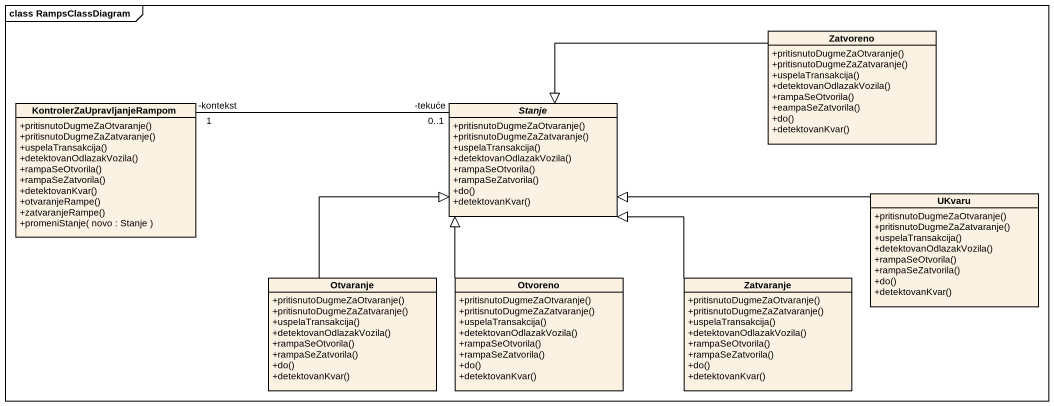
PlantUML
@startuml
mainframe class RampsClassDiagram
hide circle
hide empty members
skinparam classAttributeIconSize 0
class Zatvoreno {
  +pritisnutoDugmeZaOtvaranje()
  +pritisnutoDugmeZaZatvaranje()
  +uspelaTransakcija()
  +detektovanOdlazakVozila()
  +rampaSeOtvorila()
  +eampaSeZatvorila()
  +do()
  +detektovanKvar()
}
class KontrolerZaUpravljanjeRampom {
  +pritisnutoDugmeZaOtvaranje()
  +pritisnutoDugmeZaZatvaranje()
  +uspelaTransakcija()
  +detektovanOdlazakVozila()
  +rampaSeOtvorila()
  +rampaSeZatvorila()
  +detektovanKvar()
  +otvaranjeRampe()
  +zatvaranjeRampe()
  +promeniStanje( novo : Stanje )
}
abstract class Stanje {
  +pritisnutoDugmeZaOtvaranje()
  +pritisnutoDugmeZaZatvaranje()
  +uspelaTransakcija()
  +detektovanOdlazakVozila()
  +rampaSeOtvorila()
  +rampaSeZatvorila()
  +do()
  +detektovanKvar()
}
class UKvaru {
  +pritisnutoDugmeZaOtvaranje()
  +pritisnutoDugmeZaZatvaranje()
  +uspelaTransakcija()
  +detektovanOdlazakVozila()
  +rampaSeOtvorila()
  +rampaSeZatvorila()
  +do()
  +detektovanKvar()
}
class Otvaranje {
  +pritisnutoDugmeZaOtvaranje()
  +pritisnutoDugmeZaZatvaranje()
  +uspelaTransakcija()
  +detektovanOdlazakVozila()
  +rampaSeOtvorila()
  +rampaSeZatvorila()
  +do()
  +detektovanKvar()
}
class Otvoreno {
  +pritisnutoDugmeZaOtvaranje()
  +pritisnutoDugmeZaZatvaranje()
  +uspelaTransakcija()
  +detektovanOdlazakVozila()
  +rampaSeOtvorila()
  +rampaSeZatvorila()
  +do()
  +detektovanKvar()
}
class Zatvaranje {
  +pritisnutoDugmeZaOtvaranje()
  +pritisnutoDugmeZaZatvaranje()
  +uspelaTransakcija()
  +detektovanOdlazakVozila()
  +rampaSeOtvorila()
  +rampaSeZatvorila()
  +do()
  +detektovanKvar()
}
Zatvoreno -left-|> Stanje
KontrolerZaUpravljanjeRampom "1\n-kontekst" -right- "0..1\n-tekuće" Stanje
UKvaru -left-|> Stanje
Otvaranje -up-|> Stanje
Otvoreno -up-|> Stanje
Zatvaranje -up-|> Stanje
@enduml
